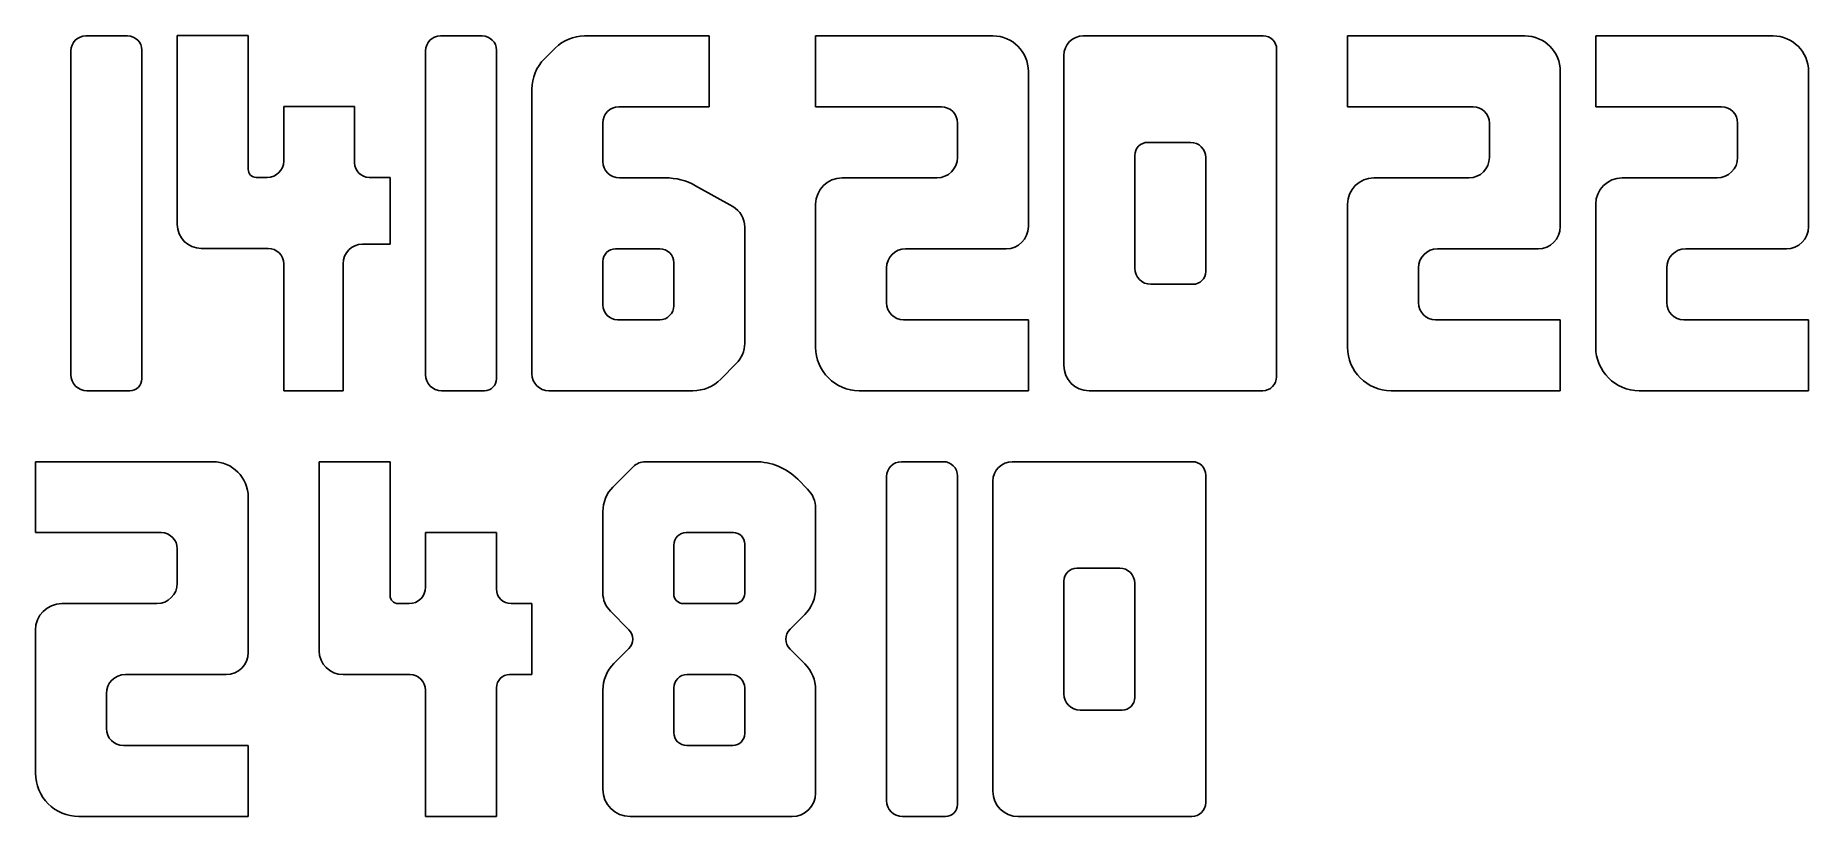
# Model space of a CAD drawing. Header units: millimetres. Extents: x 0 to 100, y 0 to 44.
import ezdxf

# ---------------------------------------------------------------- set-up
doc = ezdxf.new("R2010")
doc.units = ezdxf.units.MM
doc.layers.add('Sketch001', color=7, linetype='CONTINUOUS')

msp = doc.modelspace()

# ---------------------------------------------------------------- linework, layer by layer
at = {"layer": 'Sketch001'}
for p, q in [((2.84169, 44), (5.20005, 44)), ((12, 44.0246), (8, 44.0246)), ((8, 44.0246), (8, 33.3697)), ((12, 36.4776), (12, 44.0246)), ((22.8417, 44), (25.2, 44)), ((38, 44), (30.959, 44)), ((38, 40), (38, 44)), ((44, 40), (44, 44)), ((44, 44), (54, 44)), ((69.249, 44), (59.0947, 44)), ((74, 40), (74, 44)), ((74, 44), (84, 44)), ((88, 40), (88, 44)), ((88, 44), (98, 44)), ((2, 26), (2, 43.1583)), ((6, 24.6758), (6, 43.2)), ((22, 26), (22, 43.1583)), ((26, 24.6758), (26, 43.2)), ((29.3219, 43.3219), (28.7104, 42.7104)), ((70, 24.7856), (70, 43.249)), ((56, 42), (56, 33.2506)), ((58, 42.9053), (58, 25.4213)), ((86, 42), (86, 33.2506)), ((100, 42), (100, 33.2506)), ((18, 40.0246), (14, 40.0246)), ((14, 40.0246), (14, 36.9476)), ((18, 36.8476), (18, 40.0246)), ((28, 40.9954), (28, 36)), ((32.9027, 40), (38, 40)), ((51.0908, 40), (44, 40)), ((81.0908, 40), (74, 40)), ((95.0908, 40), (88, 40)), ((32, 36.9299), (32, 39.0973)), ((52, 37.1508), (52, 39.0908)), ((82, 37.1508), (82, 39.0908)), ((96, 37.1508), (96, 39.0908)), ((62.7365, 38), (65.1487, 38)), ((62, 37.2635), (62, 30.9137)), ((66, 30.7121), (66, 37.1487)), ((13.0769, 36.0246), (12.4531, 36.0246)), ((20, 36.0246), (18.823, 36.0246)), ((20, 32.2627), (20, 36.0246)), ((28, 26), (28, 36)), ((35.5259, 36), (32.9299, 36)), ((45.4912, 36), (50.8492, 36)), ((75.4912, 36), (80.8492, 36)), ((89.4912, 36), (94.8492, 36)), ((39.3228, 34.3799), (37.2287, 35.5549)), ((44, 28), (44, 34.5088)), ((74, 28), (74, 34.5088)), ((88, 28), (88, 34.5088)), ((40, 26.6694), (40, 33.2235)), ((9.34516, 32.0246), (13.1196, 32.0246)), ((18.447, 32.2627), (20, 32.2627)), ((35.211, 32), (32.7193, 32)), ((54.7494, 32), (49.0724, 32)), ((84.7494, 32), (79.0724, 32)), ((98.7494, 32), (93.0724, 32)), ((14, 31.1442), (14, 24)), ((17.3452, 24), (17.3452, 31.1608)), ((32, 31.2807), (32, 28.8316)), ((36, 28.7909), (36, 31.211)), ((48, 30.9276), (48, 28.9595)), ((65.2879, 30), (62.9137, 30)), ((78, 30.9276), (78, 28.9595)), ((92, 30.9276), (92, 28.9595)), ((32.8316, 28), (35.2091, 28)), ((44, 26.4526), (44, 28)), ((48.9595, 28), (56, 28)), ((56, 28), (56, 24)), ((74, 26.4526), (74, 28)), ((78.9595, 28), (86, 28)), ((86, 28), (86, 24)), ((88, 26.4526), (88, 28)), ((92.9595, 28), (100, 28)), ((100, 28), (100, 24)), ((2, 24.9038), (2, 26)), ((22, 24.9038), (22, 26)), ((28, 24.9592), (28, 26)), ((38.6512, 24.6512), (39.5267, 25.5267)), ((5.32417, 24), (2.90375, 24)), ((14, 24), (17.3452, 24)), ((25.3242, 24), (22.9038, 24)), ((28.9592, 24), (37.0791, 24)), ((56, 24), (46.4526, 24)), ((59.4213, 24), (62, 24)), ((62, 24), (69.2144, 24)), ((86, 24), (76.4526, 24)), ((100, 24), (90.4526, 24)), ((0, 16), (0, 20)), ((0, 20), (10, 20)), ((20, 20), (16, 20)), ((16, 20), (16, 9.34516)), ((20, 12.4531), (20, 20)), ((40.5978, 20), (34.3938, 20)), ((48.8417, 20), (51.2, 20)), ((65.249, 20), (55.0947, 20)), ((33.7215, 19.7215), (32.5715, 18.5715)), ((43.5405, 18.4595), (42.9915, 19.0085)), ((48, 2), (48, 19.1583)), ((52, 0.67583), (52, 19.2)), ((66, 0.78562), (66, 19.249)), ((12, 18), (12, 9.25058)), ((54, 18.9053), (54, 1.42133)), ((32, 17.1918), (32, 12.6051)), ((44, 12.8696), (44, 17.3502)), ((7.09082, 16), (0, 16)), ((26, 16), (22, 16)), ((22, 16), (22, 12.9231)), ((26, 12.823), (26, 16)), ((39.3595, 16), (36.7045, 16)), ((8, 13.1508), (8, 15.0908)), ((36, 15.2955), (36, 12.543)), ((40, 12.5627), (40, 15.3595)), ((58.7365, 14), (61.1487, 14)), ((58, 13.2635), (58, 6.91367)), ((62, 6.71206), (62, 13.1487)), ((1.49122, 12), (6.84915, 12)), ((21.0769, 12), (20.4531, 12)), ((28, 12), (26.823, 12)), ((28, 8), (28, 12)), ((36.543, 12), (39.4373, 12)), ((32.4281, 11.5722), (33.4705, 10.5305)), ((42.5583, 10.5583), (43.3851, 11.3851)), ((0, 4), (0, 10.5088)), ((33.4706, 9.47065), (32.6263, 8.62634)), ((43.3932, 8.60676), (42.5583, 9.44166)), ((10.7494, 8), (5.07244, 8)), ((17.3452, 8), (21.1196, 8)), ((26.7447, 8), (28, 8)), ((36.7515, 8), (39.2527, 8)), ((22, 7.11962), (22, 0)), ((26, 0), (26, 7.2553)), ((32, 4), (32, 7.11422)), ((36, 4.73377), (36, 7.24846)), ((40, 7.2527), (40, 4.67104)), ((44, 2), (44, 7.14191)), ((4, 6.92756), (4, 4.95953)), ((61.2879, 6), (58.9137, 6)), ((0, 2.45259), (0, 4)), ((4.95953, 4), (12, 4)), ((12, 4), (12, 0)), ((32, 1.53595), (32, 4)), ((39.329, 4), (36.7338, 4)), ((44, 1.32053), (44, 2)), ((48, 0.90375), (48, 2)), ((12, 0), (2.45259, 0)), ((22, 0), (26, 0)), ((33.536, 0), (42.6795, 0)), ((51.3242, 0), (48.9038, 0)), ((55.4213, 0), (58, 0)), ((58, 0), (65.2144, 0))]:
    msp.add_line(p, q, dxfattribs=at)
msp.add_circle((34, 10), 0, dxfattribs=at)
msp.add_circle((34, 10), 0, dxfattribs=at)
msp.add_circle((34, 10), 0, dxfattribs=at)
msp.add_circle((34, 10), 0, dxfattribs=at)
msp.add_circle((34, 10), 0, dxfattribs=at)
msp.add_circle((34, 10), 0, dxfattribs=at)
for centre, radius, start, end in [((30.959, 41.6848), 2.31523, 90, 135), ((54, 42), 2, 0, 90), ((59.0947, 42.9053), 1.09471, 90, 180), ((84, 42), 2, 0, 90), ((98, 42), 2, 0, 90), ((2.84169, 43.1583), 0.84169, 90, 180), ((5.20005, 43.2), 0.79995, 0, 90), ((22.8417, 43.1583), 0.84169, 90, 180), ((25.2, 43.2), 0.79995, 0, 90), ((69.249, 43.249), 0.75097, 0, 90), ((30.4254, 40.9954), 2.42542, 135, 180), ((32.9027, 39.0973), 0.90266, 90, 180), ((51.0908, 39.0908), 0.90918, 0, 90), ((81.0908, 39.0908), 0.90918, 0, 90), ((95.0908, 39.0908), 0.90918, 0, 90), ((65.1487, 37.1487), 0.85131, 0, 90), ((50.8492, 37.1508), 1.15085, -90, 0), ((62.7365, 37.2635), 0.7365, 90, 180), ((80.8492, 37.1508), 1.15085, -90, 0), ((94.8492, 37.1508), 1.15085, -90, 0), ((12.4531, 36.4776), 0.45307, 180, -90), ((13.0769, 36.9476), 0.92307, -90, 0), ((18.823, 36.8476), 0.823, 180, -90), ((32.9299, 36.9299), 0.92987, 180, -90), ((45.4912, 34.5088), 1.49122, 90, 180), ((75.4912, 34.5088), 1.49122, 90, 180), ((89.4912, 34.5088), 1.49122, 90, 180), ((35.5259, 32.52), 3.47997, 60.7037, 90), ((38.674, 33.2235), 1.32601, 0, 60.7037), ((9.34516, 33.3697), 1.34516, 180, -90), ((54.7494, 33.2506), 1.25058, -90, 0), ((84.7494, 33.2506), 1.25058, -90, 0), ((98.7494, 33.2506), 1.25058, -90, 0), ((13.1196, 31.1442), 0.88038, 0, 90), ((18.447, 31.1608), 1.10188, 90, 180), ((35.211, 31.211), 0.789, 0, 90), ((49.0724, 30.9276), 1.07244, 90, 180), ((79.0724, 30.9276), 1.07244, 90, 180), ((93.0724, 30.9276), 1.07244, 90, 180), ((32.7193, 31.2807), 0.71929, 90, 180), ((62.9137, 30.9137), 0.91367, 180, -90), ((65.2879, 30.7121), 0.71206, -90, 0), ((32.8316, 28.8316), 0.83162, 180, -90), ((35.2091, 28.7909), 0.79092, -90, 0), ((48.9595, 28.9595), 0.95953, 180, -90), ((78.9595, 28.9595), 0.95953, 180, -90), ((92.9595, 28.9595), 0.95953, 180, -90), ((38.384, 26.6694), 1.61604, -45, 0), ((46.4526, 26.4526), 2.45259, 180, -90), ((76.4526, 26.4526), 2.45259, 180, -90), ((90.4526, 26.4526), 2.45259, 180, -90), ((59.4213, 25.4213), 1.42133, 180, -90), ((2.90375, 24.9038), 0.90375, 180, -90), ((5.32417, 24.6758), 0.67583, -90, 0), ((22.9038, 24.9038), 0.90375, 180, -90), ((25.3242, 24.6758), 0.67583, -90, 0), ((28.9592, 24.9592), 0.95919, 180, -90), ((37.0791, 26.2233), 2.22332, -90, -45), ((69.2144, 24.7856), 0.78562, -90, 0), ((10, 18), 2, 0, 90), ((55.0947, 18.9053), 1.09471, 90, 180), ((34.3938, 19.0492), 0.95079, 90, 135.001), ((40.5978, 16.6148), 3.38519, 45, 90), ((48.8417, 19.1583), 0.84169, 90, 180), ((51.2, 19.2), 0.79995, 0, 90), ((65.249, 19.249), 0.75097, 0, 90), ((33.9513, 17.1918), 1.95123, 135.001, 180), ((42.4311, 17.3502), 1.56885, 0, 45), ((39.3595, 15.3595), 0.64053, 0, 90), ((7.09082, 15.0908), 0.90918, 0, 90), ((36.7045, 15.2955), 0.70446, 90, 180), ((61.1487, 13.1487), 0.85131, 0, 90), ((6.84915, 13.1508), 1.15085, -90, 0), ((58.7365, 13.2635), 0.7365, 90, 180), ((1.49122, 10.5088), 1.49122, 90, 180), ((20.4531, 12.4531), 0.45307, 180, -90), ((21.0769, 12.9231), 0.92307, -90, 0), ((26.823, 12.823), 0.823, 180, -90), ((33.4602, 12.6051), 1.46019, 180, -134.98), ((36.543, 12.543), 0.54302, 180, -90), ((39.4373, 12.5627), 0.56269, -90, 0), ((41.9006, 12.8696), 2.09943, -45, 0), ((32.9408, 10.0005), 0.74933, -45, 45.0198), ((43.1167, 10), 0.78961, 135, -135), ((10.7494, 9.25058), 1.25058, -90, 0), ((17.3452, 9.34516), 1.34516, 180, -90), ((5.07244, 6.92756), 1.07244, 90, 180), ((21.1196, 7.11962), 0.88038, 0, 90), ((26.7447, 7.2553), 0.7447, 90, 180), ((34.1385, 7.11422), 2.13846, 135, 180), ((39.2527, 7.2527), 0.7473, 0, 90), ((41.9284, 7.14191), 2.0716, 0, 45), ((36.7515, 7.24846), 0.75154, 90, 180), ((58.9137, 6.91367), 0.91367, 180, -90), ((61.2879, 6.71206), 0.71206, -90, 0), ((4.95953, 4.95953), 0.95953, 180, -90), ((36.7338, 4.73377), 0.73377, 180, -90), ((39.329, 4.67104), 0.67104, -90, 0), ((2.45259, 2.45259), 2.45259, 180, -90), ((33.536, 1.53595), 1.53595, 180, -90), ((42.6795, 1.32053), 1.32053, -90, 0), ((55.4213, 1.42133), 1.42133, 180, -90), ((48.9038, 0.90375), 0.90375, 180, -90), ((51.3242, 0.67583), 0.67583, -90, 0), ((65.2144, 0.78562), 0.78562, -90, 0)]:
    msp.add_arc(centre, radius, start, end, dxfattribs=at)

doc.saveas('drawing.dxf')
